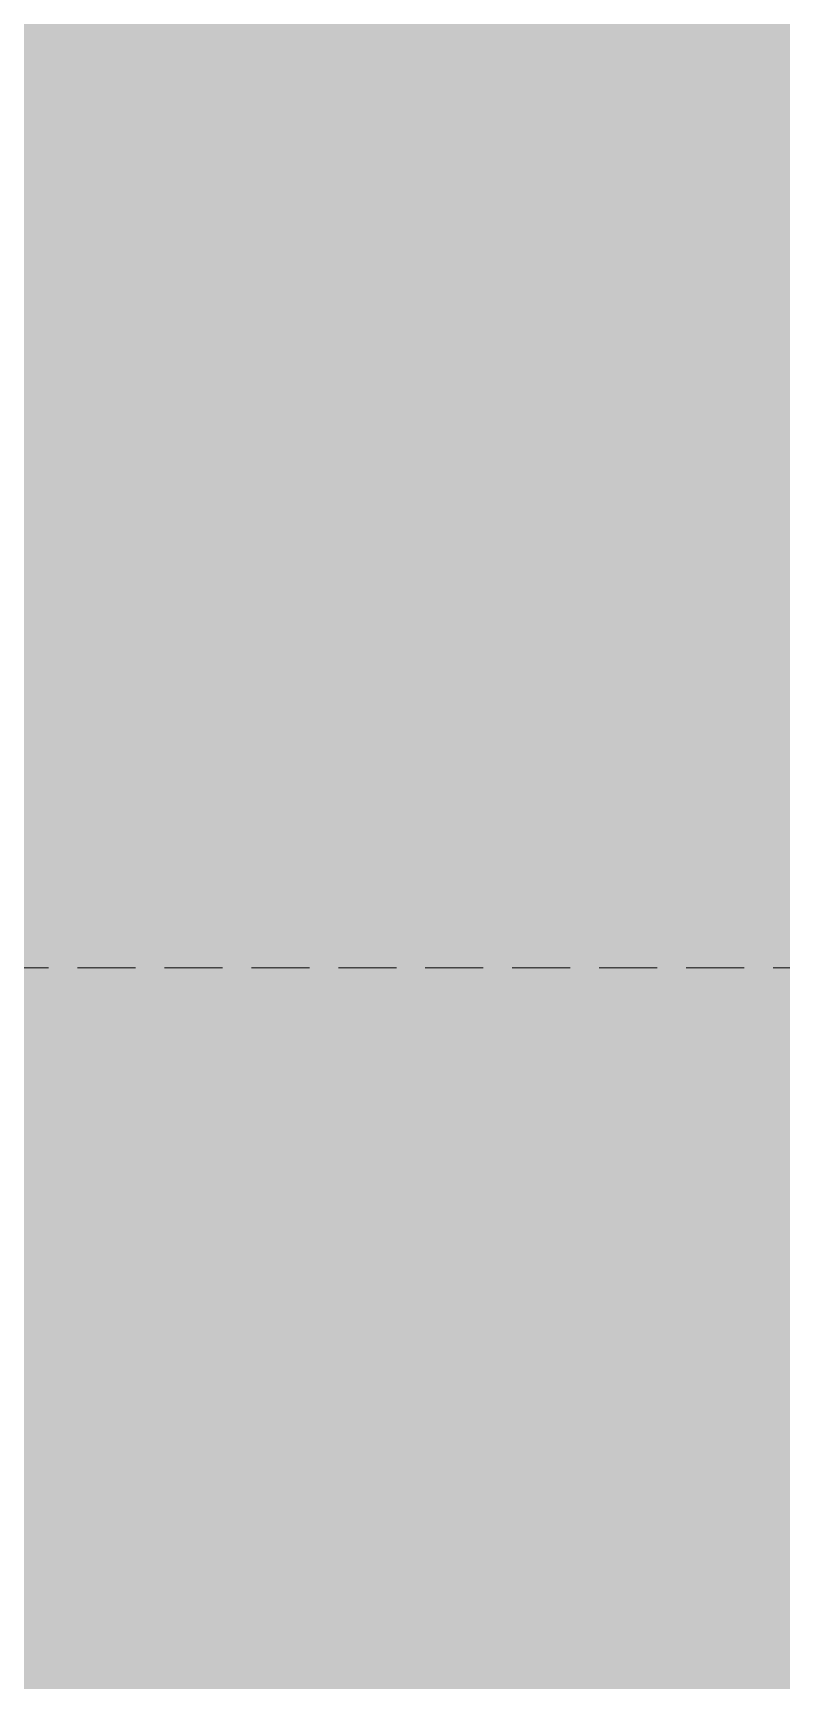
# Model space of a CAD drawing. Header units: millimetres. Extents: x 475159934 to 476245151, y 4620917055 to 4621447368.
# Drawn here: x 475299348 to 475300961, y 4620978121 to 4620981673 of the extents above; entities that cross this region are included whole.
import ezdxf

# ---------------------------------------------------------------- set-up
doc = ezdxf.new("R2010")
doc.units = ezdxf.units.MM
doc.header["$MEASUREMENT"] = 0
doc.linetypes.add('( Hidden )', pattern=[187.5, 125, -62.5])
for name, color, linetype, lineweight in [('New_2D Drafting - General_Pen_No__250_Pen_No__7_Pen_No__235', 235, 'Continuous', 0), ('New_gza_Pen_No__255', 255, 'Continuous', 0), ('New_Structural - Bearing_Pen_No__250', 7, 'Continuous', 0)]:
    doc.layers.add(name, color=color, linetype=linetype, lineweight=lineweight)

msp = doc.modelspace()

# ---------------------------------------------------------------- hatches: boundary and pattern name
at = {"layer": 'New_2D Drafting - General_Pen_No__250_Pen_No__7_Pen_No__235', "linetype": 'Continuous', "lineweight": 0, "true_color": 0x3f1f2f}
msp.add_hatch(color=249, dxfattribs=at).paths.add_polyline_path([(475244282.773, 4621010543.478, 0.32168845), (475243262.96, 4621009122.415), (475243262.96, 4621002135.601), (475244152.204, 4621002135.601), (475244152.204, 4621008831.724, -0.32168845), (475244832.079, 4621009779.099), (475247789.342, 4621010778.379), (475251048.431, 4621011879.647), (475264825.015, 4621016534.85), (475264825.015, 4621006290.236), (475265670.405, 4621006290.236), (475265725.162, 4621006290.236), (475265725.162, 4621016845.436), (475286217.575, 4621016845.436), (475286217.575, 4621012037.196), (475286217.575, 4621009163.716), (475286217.575, 4621006290.236), (475287357.791, 4621006290.236), (475287357.791, 4621010759.269), (475287357.791, 4621012085.341), (475287357.791, 4621016845.436), (475291232.403, 4621016845.436), (475292838.473, 4621016551.56), (475294631.036, 4621016223.56), (475298769.84, 4621015466.248), (475299617.458, 4621015311.152), (475302103.942, 4621014856.18, -0.36214705), (475302923.952, 4621013872.511), (475302923.952, 4620991290.299), (475338673.946, 4620991290.299), (475338673.946, 4620982410.587), (475328974.381, 4620982410.587), (475271015.903, 4620982410.587), (475271015.903, 4620982931.767), (475270015.605, 4620982931.767), (475270015.605, 4620982410.587), (475270015.605, 4620981410.587), (475329174.799, 4620981410.587), (475339673.946, 4620981410.587), (475339673.946, 4620982410.587), (475339673.946, 4620989798.783), (475339673.946, 4620992290.299), (475303923.952, 4620992290.299), (475303923.952, 4621014187.663, 0.36214705), (475302693.937, 4621015663.166), (475298439.62, 4621016441.614), (475291314.066, 4621017745.436), (475265842.794, 4621017745.436, 0.08164597), (475265362.607, 4621017666.499)])
at = {"layer": 'New_gza_Pen_No__255', "linetype": 'Continuous', "lineweight": 0, "true_color": 0x3f3f3f}
msp.add_hatch(color=250, dxfattribs=at).paths.add_polyline_path([(475351022.786, 4620982408.659), (475330424.797, 4620982408.659), (475330424.797, 4620982932.534), (475208694.142, 4620982932.534), (475208694.142, 4620976912.388), (475261946.583, 4620976912.388, -0.28948959), (475265189.076, 4620974568.002), (475271727.568, 4620974568.002, -0.29342317), (475275095.001, 4620976932.699), (475351022.786, 4620976932.514)])

# ---------------------------------------------------------------- linework, layer by layer
at = {"layer": 'New_Structural - Bearing_Pen_No__250', "color": 7, "linetype": '( Hidden )', "lineweight": 0}
msp.add_line((475208694.142, 4620979657.07), (475351022.786, 4620979657.07), dxfattribs=at)

doc.saveas('drawing.dxf')
